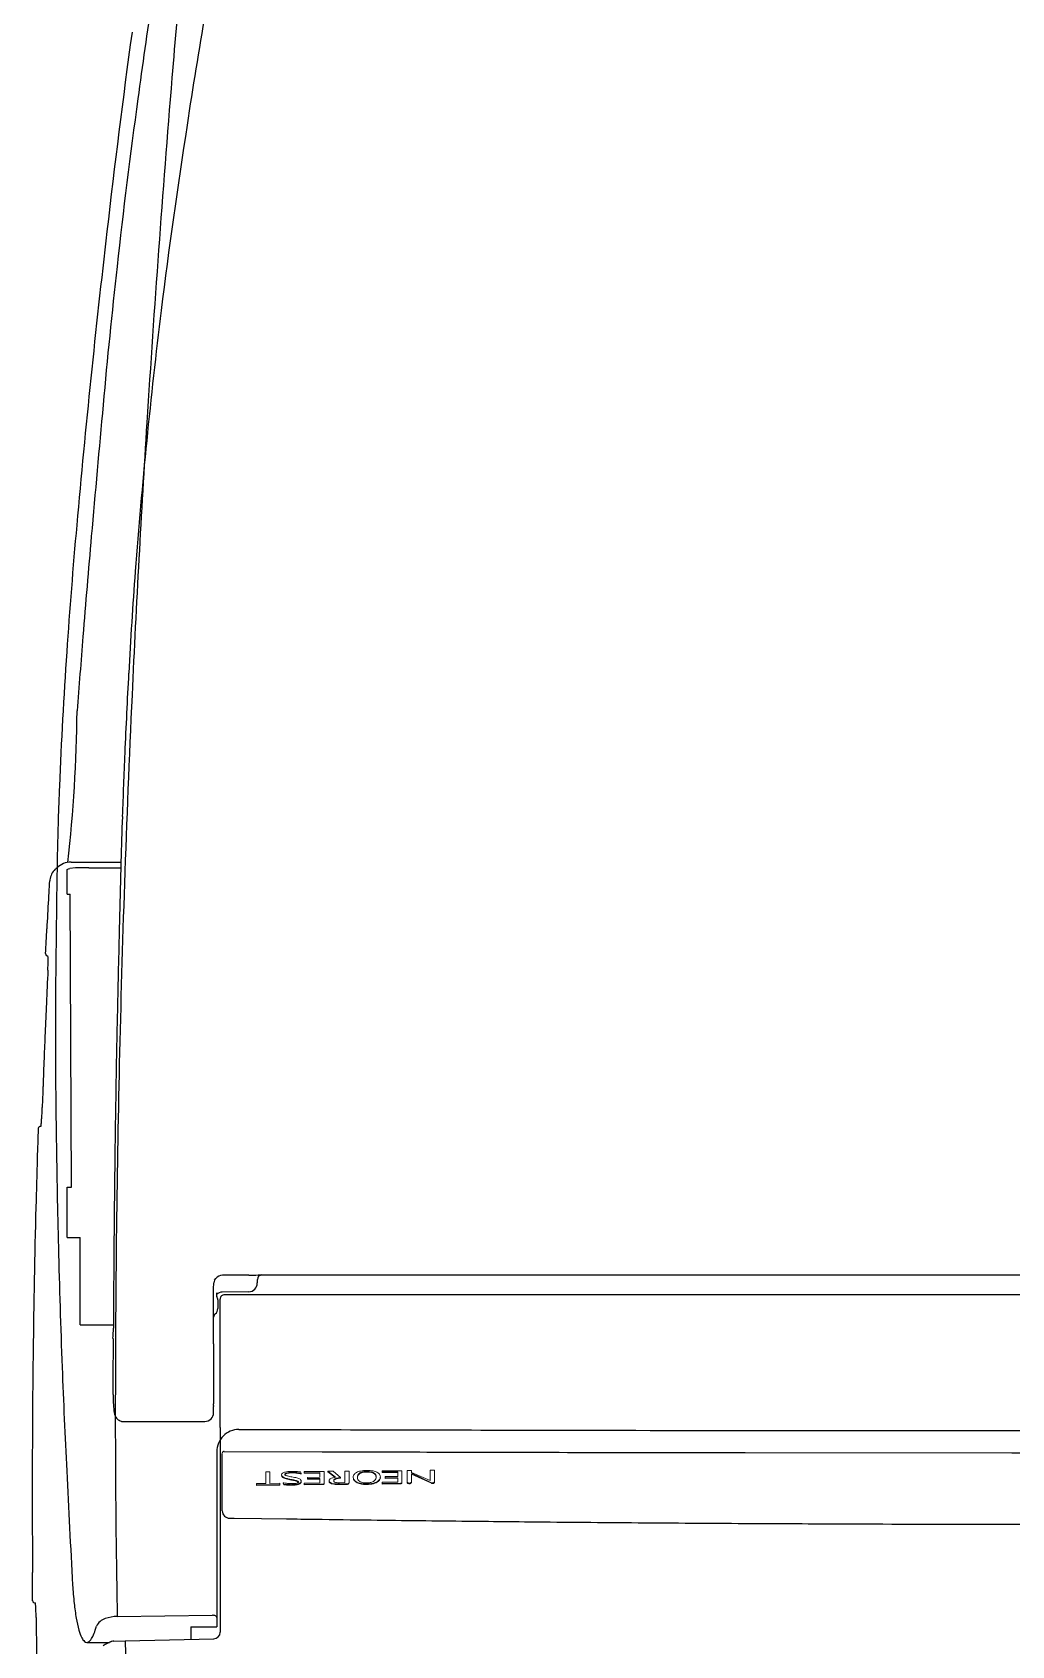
# Model space of a CAD drawing. Header units: centimetres. Extents: x -586 to 10005, y 2072 to 5664.
# Drawn here: x -534.38 to -511.98, y 3499.53 to 3536.43 of the extents above; entities that cross this region are included whole.
import ezdxf

# ---------------------------------------------------------------- set-up
doc = ezdxf.new("R2010")
doc.units = ezdxf.units.CM
doc.header["$MEASUREMENT"] = 0
doc.layers.add('Furnitures', color=7, linetype='Continuous')
doc.layers.add('Toilets_Details', color=8, linetype='Continuous')

msp = doc.modelspace()

# ---------------------------------------------------------------- linework, layer by layer
at = {"layer": 'Furnitures'}
for centre, radius, start, end in [((62.068, 3485.119), 595.379, 174.654417, 175.156266), ((-442.422, 3521.232), 89.376, 168.24084, 171.58523), ((-381.728, 3514.724), 151.584, 171.46944, 172.34713), ((-335.628, 3509.373), 198.323, 172.15737, 173.48451), ((-134.448, 3502.657), 398.084, 175.28317, 176.42071), ((-396.704, 3516.131), 136.555, 172.0952, 173.71629), ((-394.183, 3512.981), 138.307, 171.12807, 172.90171), ((-280.179, 3502.514), 254.193, 173.36671, 174.8885), ((-386.496, 3514.817), 146.846, 173.6428, 174.88432), ((-403.019, 3514.279), 129.378, 172.98897, 175.64493), ((1883.728, 3309.251), 2426.358, 174.829569, 174.9008), ((-149.652, 3503.6), 382.852, 176.41942, 177.35398), ((-401.415, 3513.294), 132.478, 174.86095, 176.11902), ((-276.232, 3502.23), 257.794, 174.95342, 175.46457), ((-401.752, 3514.561), 130.62, 175.81032, 176.8345), ((19.543, 3478.644), 554.508, 175.45181, 175.62843), ((-420.79, 3514.582), 113.061, 176.1057, 177.66465), ((-346.777, 3511.972), 185.656, 176.97343, 177.53905), ((-167.208, 3504.439), 365.276, 177.35844, 178.03483), ((-566.567, 3521.195), 33.216, 353.5187, 359.5097), ((-372.94, 3513.046), 159.471, 177.52124, 178.04096), ((-438.974, 3515.442), 94.857, 177.73572, 178.67217), ((-306.339, 3510.881), 226.106, 178.06962, 178.33098), ((-533.624, 3517.038), 0.341, 132.5361, 155.8617), ((-533.523, 3516.913), 0.501, 124.9266, 131.4371), ((-244.574, 3512.488), 289.277, 179.04204, 179.72665), ((-533.501, 3517.014), 0.438, 88.5255, 134.8836), ((1232.451, 3472.474), 1765.374, 178.539566, 178.591261), ((-254.862, 3501.308), 279.565, 176.7867, 176.8645), ((-531.525, 3516.58), 2.494, 169.1209, 170.8205), ((-533.356, 3516.928), 0.631, 156.7676, 168.7832), ((-173.169, 3504.665), 359.311, 178.03815, 178.69519), ((-328.102, 3505.359), 206.214, 176.8753, 177.0611), ((-849.629, 3531.826), 315.985, 357.01319, 357.11679), ((60.091, 3501.277), 592.66, 178.588655, 178.776672), ((-534.024, 3515.358), 0.0495, 176.5937, 276.1519), ((-275.69, 3502.681), 258.622, 177.27408, 177.44248), ((-538.112, 3515.183), 4.097, 357.1725, 0.3283), ((-534.337, 3515.275), 0.32, 0.8651, 5.9873), ((-535.789, 3515.194), 1.774, 0.3842, 2.7678), ((-282.384, 3502.967), 251.922, 177.43961, 177.59206), ((-359.844, 3513.667), 174.004, 179.93386, 180.84161), ((-154.551, 3505.951), 377.968, 178.79039, 179.01381), ((-315.213, 3504.362), 219.064, 177.59571, 177.74825), ((-304.56, 3503.956), 229.724, 177.75144, 177.91254), ((-175.612, 3504.699), 356.868, 178.69183, 179.33603), ((-137.543, 3505.671), 394.978, 179.01564, 179.26272), ((16.679, 3492.097), 551.182, 177.89694, 177.94734), ((-537.375, 3511.823), 3.222, 355.0593, 357.0272), ((-560.942, 3512.8), 26.81, 357.5538, 357.9453), ((-174.504, 3499.628), 359.93, 178.13213, 178.23952), ((-534.193, 3511.359), 0.0496, 75.6033, 178.5333), ((-534.649, 3511.5), 0.478, 348.78, 353.0196), ((-536.731, 3511.748), 2.575, 353.1797, 355.5013), ((-296.005, 3514.573), 237.849, 180.83398, 181.42699), ((-289.078, 3503.217), 245.299, 178.25522, 178.51739), ((-103.89, 3505.225), 428.634, 179.26089, 179.44049), ((-294.178, 3503.356), 240.197, 178.51911, 179.31002), ((-75.692, 3504.938), 456.834, 179.43912, 179.58272), ((-183.086, 3504.822), 349.392, 179.34193, 179.60153), ((-320.347, 3513.926), 213.498, 181.4161, 182.15375), ((-46.45, 3504.713), 486.076, 179.58129, 179.68328), ((-530.03, 3507.809), 0.197, 89.9694, 140.9122), ((-529.481, 3515.201), 7.195, 270.4544, 272.1722), ((-529.13, 3507.911), 0.1, 90, 180), ((-530.082, 3507.56), 0.0856, 149.7541, 210.4761), ((-530.03, 3507.421), 0.2, 90.5002, 133.1819), ((-529.433, 3507.828), 0.202, 271.1459, 359.9928), ((-17.652, 3504.554), 514.875, 179.68332, 179.75076), ((-183.065, 3504.814), 349.413, 179.60019, 180.05383), ((-530.285, 3507.241), 0.15, 308.3161, 0), ((-530.285, 3507.441), 0.15, 0, 30.2165), ((-529.98, 3507.461), 0.1, 90.152, 180.1938), ((-530.13, 3507.045), 0.1, 128.3161, 180), ((-535.794, 3506.805), 3.272, 355.7358, 359.8065), ((-280.681, 3503.167), 253.696, 179.30403, 179.79243), ((-301.984, 3514.92), 231.886, 182.22867, 182.81529), ((-521.99, 3505.525), 10.544, 179.706, 181.3499), ((-523.696, 3505.47), 8.837, 181.2493, 182.0736), ((-527.299, 3505.346), 5.231, 182.153, 183.5774), ((-530.36, 3505.159), 2.165, 183.6752, 186.9645), ((-531.223, 3505.074), 0.993, 357.2365, 359.641), ((-529.344, 3504.992), 0.888, 177.8046, 179.227), ((-531.89, 3504.979), 0.624, 187.66, 194.4268), ((-532.248, 3504.893), 0.256, 195.53, 211.352), ((-532.283, 3504.874), 0.217, 212.0007, 227.369), ((-532.286, 3504.878), 0.218, 228.553, 240.6644), ((-532.25, 3504.939), 0.289, 240.4983, 250.8862), ((-532.3, 3504.8), 0.141, 251.6981, 260.9415), ((-532.306, 3504.784), 0.124, 262.3408, 276.59), ((-530.432, 3504.86), 0.2, 270.4829, 0.4244), ((-306.137, 3504.707), 226.341, 180.05603, 180.636), ((-529.652, 3503.976), 0.503, 90.3872, 180.7768), ((-503.459, 12474.457), 8970.015, 269.8326715, 269.8761747), ((-511.967, 9220.062), 5715.61, 269.89096, 269.942975), ((-511.96, 9186.741), 5682.289, 269.942572, 269.999799), ((-268.957, 3503.112), 265.42, 179.78962, 180.14599), ((-529.987, 3503.931), 0.045, 90.2781, 178.0618), ((-509.343, 9778.535), 6274.593, 269.8319137, 269.8552393), ((-512.051, 8757.585), 5253.64, 269.856636, 269.890026), ((-511.982, 8790.815), 5286.87, 269.889978, 269.916702), ((-512.1, 8706.021), 5202.076, 269.916642, 269.934205), ((-59.055, 3526.808), 475.106, 182.80824, 183.12369), ((13.793, 3503.731), 548.171, 180.13539, 180.26377), ((-529.865, 3502.614), 0.166, 179.5125, 269.5702), ((-529.831, 3503.031), 0.584, 266.509, 277.2283), ((-502.882, 5322.675), 1820.422, 269.191767, 269.212232), ((-512.434, 4621.487), 1119.169, 269.207623, 269.273169), ((-281.218, 3505.3), 251.266, 180.70811, 181.16229), ((-512.149, 4646.215), 1143.899, 269.274604, 269.330653), ((-510.1, 4822.393), 1320.089, 269.331085, 269.378703), ((-510.93, 4744.114), 1241.805, 269.377808, 269.464528), ((-511.894, 4640.341), 1138.028, 269.464238, 269.589127), ((-510.857, 4792.486), 1290.176, 269.59153, 269.69924), ((-511.131, 4724.065), 1221.754, 269.695249, 269.802147), ((-511.407, 4755.685), 1253.374, 269.819735, 269.973773), ((-519.414, 3501.887), 14.074, 183.9449, 185.6537), ((-534.318, 3500.558), 0.0498, 180.1003, 283.7122), ((-535.149, 3500.364), 0.856, 359.9386, 9.8194), ((-538.242, 3500.161), 3.953, 0.2489, 2.9307), ((-528.174, 3501.068), 5.276, 186.1806, 189.9101), ((-530.255, 3500.069), 0.161, 65.1392, 90.9573), ((-530.214, 3500.156), 0.0642, 41.5325, 65.71), ((815.572, 3512.873), 1349.92, 180.538813, 180.622075), ((-530.431, 3500.68), 2.986, 190.0177, 195.4302), ((-532.211, 3500.207), 1.145, 196.3051, 205.5155), ((-534.21, 3500.309), 1.341, 335.1518, 341.7683), ((-532.625, 3499.856), 0.308, 105.9457, 156.5102), ((-532.412, 3499.316), 0.887, 91.2592, 109.586), ((-530.23, 3499.84), 0.15, 271.1493, 0.1117), ((-530.208, 3500.167), 0.0527, 7.9355, 37.2367), ((-533.024, 3499.811), 0.24, 203.9197, 228.7236), ((-533.121, 3499.703), 0.0951, 229.8742, 265.5251), ((-533.144, 3499.724), 0.116, 277.5403, 317.6967), ((-533.355, 3499.909), 0.397, 318.4925, 335.7801), ((-532.169, 3498.684), 1.03, 121.4654, 124.5828), ((-532.428, 3499.097), 0.543, 114.2085, 120.9323), ((-532.319, 3498.852), 0.811, 109.2598, 114.1215), ((-531.172, 3495.673), 4.19, 109.022, 109.7304), ((-532.51, 3499.54), 0.0984, 91.4392, 106.3512), ((-2.823, 3515.121), 529.655, 181.68442, 181.88771)]:
    msp.add_arc(centre, radius, start, end, dxfattribs=at)
at = {"layer": 'Furnitures', "lineweight": 0}
for centre, radius, start, end in [((-526.751, 3502.98), 0.559, 92.7569, 104.4828), ((-526.72, 3502.608), 0.932, 85.7327, 93.5844), ((-526.695, 3502.948), 0.591, 76.8121, 85.6895), ((-528.624, 3503.433), 0.0526, 124.348, 169.6081), ((-528.335, 3503.434), 0.34, 178.4931, 182.0659), ((-528.629, 3503.437), 0.0466, 185.7813, 220.0967), ((-528.634, 3503.421), 0.0409, 179.9725, 208.8241), ((-528.606, 3503.441), 0.0746, 211.5378, 232.9767), ((-528.586, 3503.477), 0.106, 221.9458, 242.8552), ((-528.548, 3503.313), 0.194, 102.8641, 122.6886), ((-528.55, 3503.524), 0.176, 234.65, 246.4985), ((-528.4, 3504.485), 1.249, 258.7703, 262.4626), ((-528.527, 3503.584), 0.227, 241.8241, 253.847), ((-528.25, 3507.014), 3.808, 264.2972, 265.2503), ((-528.102, 3508.437), 5.251, 264.2502, 264.7292), ((-528.467, 3503.741), 0.407, 248.0173, 255.2843), ((-528.584, 3503.45), 0.0181, 159.8655, 211.8471), ((-528.579, 3503.447), 0.024, 122.1455, 157.6138), ((-528.571, 3503.462), 0.0358, 216.8738, 238.2627), ((-528.557, 3503.412), 0.0549, 108.3028, 138.8399), ((-528.543, 3503.403), 0.0807, 105.6967, 126.7043), ((-528.459, 3502.939), 0.579, 91.0621, 103.2429), ((-528.529, 3503.536), 0.121, 239.697, 249.3278), ((-528.397, 3504.018), 0.681, 253.5086, 257.5711), ((-528.47, 3504.473), 1.27, 264.8251, 266.6261), ((-528.49, 3503.242), 0.237, 100.8455, 110.7177), ((-528.472, 3503.708), 0.302, 250.735, 256.9376), ((-528.261, 3504.566), 1.257, 255.7165, 258.708), ((-528.495, 3503.279), 0.213, 94.1497, 109.1063), ((-528.478, 3504.315), 1.099, 265.4469, 267.9787), ((-528.434, 3504.337), 1.098, 263.223, 268.0219), ((-528.478, 3504.373), 1.169, 266.7223, 269.5605), ((-528.141, 3505.165), 1.856, 257.4679, 259.9585), ((-528.056, 3505.506), 2.147, 256.981, 258.369), ((-528.429, 3502.853), 0.632, 93.4223, 99.6487), ((-528.471, 3504.6), 1.384, 268.0988, 270.0833), ((-528.404, 3502.584), 0.914, 92.3058, 96.7133), ((-527.481, 3508.636), 5.402, 259.0485, 259.8625), ((-527.674, 3507.385), 4.065, 258.4357, 259.152), ((-528.472, 3504.109), 0.905, 269.0804, 271.2885), ((-528.45, 3503.772), 0.533, 267.6686, 271.7035), ((-528.41, 3502.448), 1.071, 88.1174, 93.1882), ((-528.503, 3505.223), 2.008, 270.9744, 273.5609), ((-528.422, 3502.773), 0.712, 87.8462, 93.642), ((-529.54, 3497.401), 6.033, 79.0792, 79.7323), ((-528.497, 3505.201), 1.998, 271.2937, 272.9428), ((-528.478, 3501.285), 2.213, 87.2851, 89.0297), ((-529.198, 3499.27), 4.192, 78.7757, 79.5759), ((-528.45, 3504.07), 0.83, 271.0681, 275.0471), ((-528.682, 3501.925), 1.416, 77.2128, 79.8223), ((-528.555, 3502.537), 0.804, 75.0842, 78.6652), ((-528.415, 3502.878), 0.607, 79.3788, 88.0442), ((-528.438, 3503.945), 0.741, 273.3524, 277.6073), ((-528.538, 3502.543), 0.854, 75.5775, 79.4462), ((-528.427, 3503.824), 0.606, 274.6515, 279.3241), ((-528.389, 3503.463), 0.221, 273.3308, 286.1879), ((-528.421, 3502.314), 1.206, 84.8485, 87.781), ((-528.41, 3502.875), 0.622, 78.242, 86.6413), ((-528.472, 3502.861), 0.457, 71.9076, 76.8435), ((-528.427, 3503.028), 0.296, 68.0474, 74.4138), ((-528.395, 3503.589), 0.382, 278.2618, 284.028), ((-528.391, 3503.116), 0.189, 63.9783, 71.1635), ((-528.393, 3503.603), 0.383, 279.634, 284.8333), ((-528.358, 3503.357), 0.11, 286.0417, 300.0923), ((-528.388, 3503.102), 0.275, 66.9688, 76.8389), ((-528.35, 3503.222), 0.087, 52.9169, 67.3422), ((-528.542, 3500.932), 2.593, 83.3579, 84.9376), ((-528.337, 3503.23), 0.063, 51.3083, 62.8142), ((-528.765, 3501.03), 2.488, 77.6096, 79.3132), ((-528.315, 3503.283), 0.025, 299.2355, 340.3978), ((-528.365, 3503.465), 0.254, 284.4241, 290.9402), ((-528.313, 3503.274), 0.023, 21.0095, 49.5146), ((-528.311, 3503.262), 0.0221, 30.3633, 51.95), ((-528.348, 3503.425), 0.2, 285.5282, 293.1381), ((-528.305, 3503.28), 0.0141, 339.8604, 11.4026), ((-528.805, 3500.942), 2.595, 77.2192, 78.3941), ((-528.327, 3503.236), 0.128, 53.4007, 68.7761), ((-528.322, 3503.346), 0.128, 291.7288, 304.7205), ((-528.319, 3503.353), 0.122, 293.748, 305.8921), ((-528.285, 3503.288), 0.0606, 29.9584, 55.4621), ((-528.29, 3503.297), 0.0692, 306.3251, 322.3462), ((-528.286, 3503.305), 0.0633, 307.3371, 327.5464), ((-528.272, 3503.281), 0.0452, 323.6982, 352.0514), ((-528.277, 3503.296), 0.0507, 330.6291, 350.7437), ((-528.271, 3503.296), 0.0453, 359.7872, 30.2749), ((-528.448, 3503.291), 0.222, 355.7489, 1.1506), ((-528.303, 3503.297), 0.0768, 352.9845, 359.1581), ((-527.735, 3503.268), 0.0392, 271.9108, 303.3685), ((-527.735, 3503.256), 0.0396, 271.9299, 301.8912), ((-527.728, 3503.257), 0.0265, 303.2869, 359.1135), ((-527.728, 3503.244), 0.0264, 301.5371, 359.2569), ((-527.505, 3503.297), 0.0842, 170.4777, 183.9946), ((-527.55, 3503.304), 0.0391, 179.7303, 222.0001), ((-527.482, 3503.303), 0.108, 186.3513, 192.3628), ((-527.549, 3503.306), 0.0401, 145.7517, 171.6852), ((-527.553, 3503.289), 0.0353, 194.4633, 216.9987), ((-527.527, 3503.29), 0.0667, 121.2925, 145.2455), ((-527.528, 3503.307), 0.0664, 216.128, 244.2299), ((-527.527, 3503.321), 0.0674, 219.5583, 241.3648), ((-527.482, 3503.225), 0.146, 109.9387, 123.2975), ((-527.475, 3503.415), 0.175, 241.032, 256.4816), ((-527.483, 3503.38), 0.151, 240.9194, 259.14), ((-527.295, 3502.728), 0.677, 107.3882, 110.3912), ((-527.43, 3503.591), 0.357, 256.1202, 267.5335), ((-527.431, 3503.576), 0.354, 256.7581, 267.1506), ((-527.362, 3502.944), 0.451, 100.1146, 107.5037), ((-527.438, 3503.305), 0.0457, 155.1911, 204.9317), ((-527.434, 3503.292), 0.0487, 151.7932, 173.9229), ((-527.429, 3503.299), 0.0562, 114.07, 154.2039), ((-527.446, 3503.308), 0.04, 214.6962, 251.9943), ((-527.429, 3503.285), 0.0569, 125.4112, 148.3632), ((-527.396, 3503.237), 0.115, 111.0908, 125.0585), ((-527.41, 3503.413), 0.151, 251.2604, 266.0349), ((-527.354, 3503.145), 0.228, 102.1009, 115.3178), ((-527.364, 3504.832), 1.612, 267.0131, 269.3284), ((-527.384, 3504.197), 0.964, 266.3745, 270.0828), ((-527.364, 3503.159), 0.199, 100.8326, 111.3665), ((-527.371, 3503.853), 0.592, 265.1352, 271.5858), ((-527.235, 3502.585), 0.8, 96.5725, 102.0271), ((-527.234, 3502.564), 0.808, 96.5975, 101.996), ((-527.17, 3503.284), 0.049, 271.8664, 289.6079), ((-527.169, 3503.266), 0.0436, 271.2117, 302.2051), ((-527.167, 3503.273), 0.0379, 291.1343, 316.5319), ((-527.161, 3503.255), 0.0303, 301.0294, 359.341), ((-527.161, 3503.268), 0.0303, 316.565, 358.8431), ((-526.88, 3503.376), 0.158, 160.3242, 181.3546), ((-526.93, 3503.387), 0.108, 181.9202, 234.6808), ((-526.808, 3503.4), 0.231, 186.9574, 194.2748), ((-526.949, 3503.365), 0.0864, 194.9289, 208.8292), ((-526.924, 3503.383), 0.114, 123.7295, 156.4589), ((-526.919, 3503.383), 0.121, 209.2242, 234.294), ((-526.841, 3503.487), 0.241, 231.2761, 251.1423), ((-526.84, 3503.474), 0.241, 231.7546, 255.696), ((-526.845, 3503.289), 0.237, 101.1806, 126.9654), ((-526.838, 3503.378), 0.103, 140.3477, 178.5391), ((-526.682, 3503.368), 0.26, 169.0039, 175.8941), ((-526.826, 3503.386), 0.115, 180.0059, 233.1219), ((-526.849, 3503.396), 0.0911, 140.8214, 166.8542), ((-526.821, 3503.376), 0.125, 113.265, 141.5323), ((-526.776, 3503.681), 0.446, 251.2802, 263.8723), ((-526.816, 3503.357), 0.133, 110.2429, 139.6711), ((-526.767, 3503.707), 0.485, 254.155, 266.046), ((-526.799, 3503.423), 0.161, 233.3944, 258.4768), ((-526.77, 3503.278), 0.236, 95.2128, 115.184), ((-526.758, 3503.214), 0.288, 95.7643, 111.1285), ((-526.749, 3503.594), 0.339, 255.8606, 269.8335), ((-526.733, 3504.016), 0.783, 263.3437, 278.1372), ((-526.737, 3503.956), 0.736, 265.0667, 276.6747), ((-526.722, 3502.925), 0.592, 85.2476, 96.752), ((-526.721, 3502.911), 0.593, 84.9107, 96.3825), ((-526.733, 3503.738), 0.483, 268.0188, 277.8439), ((-526.691, 3503.229), 0.286, 74.9182, 86.4869), ((-526.69, 3503.217), 0.285, 75.477, 85.5918), ((-526.713, 3503.567), 0.311, 278.6024, 291.4393), ((-526.717, 3503.846), 0.625, 275.9559, 283.2276), ((-526.684, 3503.666), 0.429, 278.199, 290.4849), ((-526.659, 3503.322), 0.176, 57.9436, 76.9051), ((-526.653, 3503.348), 0.161, 53.4746, 76.9889), ((-526.668, 3503.44), 0.176, 292.7709, 312.1616), ((-526.661, 3503.583), 0.356, 284.276, 294.4928), ((-526.623, 3503.374), 0.113, 34.7796, 59.1928), ((-526.635, 3503.223), 0.31, 58.8091, 76.0858), ((-526.615, 3503.394), 0.102, 26.0587, 55.2683), ((-526.635, 3503.399), 0.124, 313.4003, 335.7656), ((-526.636, 3503.527), 0.283, 291.1991, 307.0174), ((-526.6, 3503.389), 0.0852, 16.8613, 35.2802), ((-526.601, 3503.401), 0.0862, 9.4013, 26.0337), ((-526.639, 3503.396), 0.127, 337.6845, 357.322), ((-526.685, 3503.37), 0.172, 5.0388, 14.6823), ((-526.836, 3503.366), 0.324, 4.4092, 8.7978), ((-526.622, 3503.491), 0.256, 294.9734, 307.4093), ((-526.536, 3503.384), 0.12, 26.5062, 59.2649), ((-526.571, 3503.42), 0.169, 308.2998, 322.3565), ((-526.57, 3503.433), 0.168, 308.5906, 322.6483), ((-526.521, 3503.38), 0.105, 323.2636, 341.5404), ((-526.51, 3503.385), 0.0917, 323.5434, 349.0154), ((-526.533, 3503.388), 0.116, 1.1886, 25.5892), ((-526.534, 3503.38), 0.117, 343.3193, 357.5773), ((-526.628, 3503.411), 0.212, 348.2545, 354.4017), ((-526.633, 3503.386), 0.217, 357.3033, 0.9286), ((-525.959, 3503.288), 0.0406, 269.5429, 302.244), ((-525.966, 3503.314), 0.0799, 274.6629, 284.5942), ((-525.957, 3503.271), 0.0361, 287.8023, 311.853), ((-525.95, 3503.276), 0.0261, 298.886, 357.5387), ((-525.948, 3503.263), 0.0239, 309.3458, 359.2166), ((-525.786, 3503.278), 0.0167, 183.8609, 229.1415), ((-525.786, 3503.265), 0.0167, 176.3089, 231.4409), ((-525.762, 3503.304), 0.0525, 228.4633, 248.6079), ((-525.758, 3503.299), 0.0606, 230.7609, 253.7381), ((-525.75, 3503.344), 0.0936, 250.8969, 263.1558), ((-525.754, 3503.313), 0.0755, 254.2687, 264.6364), ((-525.753, 3503.303), 0.0528, 261.1362, 280.6216), ((-525.755, 3503.293), 0.0555, 263.1747, 278.479), ((-525.753, 3503.303), 0.0655, 275.4825, 291.8783), ((-525.753, 3503.313), 0.0627, 278.2074, 293.4155), ((-525.745, 3503.299), 0.0469, 291.47, 311.4447), ((-525.748, 3503.292), 0.0527, 291.6976, 309.5041), ((-525.726, 3503.28), 0.02, 308.2664, 332.1916), ((-525.729, 3503.269), 0.0231, 308.184, 329.7168), ((-525.728, 3503.279), 0.0218, 335.8191, 354.4023), ((-525.723, 3503.265), 0.0166, 331.3879, 357.2638), ((-525.211, 3503.356), 0.102, 248.4928, 257.7743), ((-525.2, 3503.379), 0.14, 249.923, 257.4302), ((-525.213, 3503.359), 0.105, 259.4289, 267.5891), ((-525.216, 3503.323), 0.0813, 259.5137, 268.781), ((-525.217, 3503.297), 0.0426, 269.645, 291.9072), ((-525.223, 3503.317), 0.0759, 274.1394, 285.5095), ((-525.214, 3503.278), 0.0355, 289.1818, 322.8004), ((-525.215, 3503.292), 0.0372, 291.8618, 316.9481), ((-525.205, 3503.283), 0.0234, 316.8925, 359.2756), ((-525.204, 3503.27), 0.0222, 323.3236, 0.0222)]:
    msp.add_arc(centre, radius, start, end, dxfattribs=at)
at = {"layer": 'Toilets_Details'}
for p, q in [((-533.805, 3517.64), (-533.81, 3517.324)), ((-533.58, 3517.286), (-533.546, 3517.299)), ((-533.58, 3516.724), (-533.58, 3517.286)), ((-533.546, 3517.299), (-533.517, 3517.308)), ((-533.389, 3517.325), (-533.517, 3517.308)), ((-533.49, 3517.452), (-532.35, 3517.452)), ((-533.49, 3517.452), (-533.49, 3517.452)), ((-533.08, 3517.324), (-533.389, 3517.325)), ((-533.08, 3517.324), (-532.354, 3517.324)), ((-533.58, 3516.724), (-533.512, 3516.724)), ((-533.477, 3510.02), (-533.512, 3516.724)), ((-534.073, 3515.361), (-534.073, 3515.361)), ((-534.242, 3511.36), (-534.242, 3511.36)), ((-533.58, 3508.869), (-533.58, 3510.02)), ((-533.58, 3510.02), (-533.477, 3510.02)), ((-533.58, 3508.869), (-533.281, 3508.869)), ((-533.281, 3506.87), (-533.281, 3508.869)), ((-529.424, 3508.006), (-530.03, 3508.006)), ((-529.208, 3508.011), (-511.98, 3508.011)), ((-511.98, 3508.011), (-494.752, 3508.011)), ((-530.23, 3507.695), (-530.226, 3507.835)), ((-530.23, 3506.437), (-530.23, 3507.695)), ((-530.209, 3507.892), (-530.226, 3507.835)), ((-530.209, 3507.892), (-530.183, 3507.933)), ((-529.429, 3507.626), (-530.032, 3507.621)), ((-529.23, 3507.828), (-529.23, 3507.911)), ((-530.135, 3507.441), (-530.135, 3507.241)), ((-530.08, 3505.836), (-530.08, 3507.46)), ((-493.98, 3507.561), (-529.981, 3507.561)), ((-533.281, 3506.87), (-532.521, 3506.87)), ((-532.531, 3506.562), (-532.533, 3505.579)), ((-530.23, 3506.437), (-530.23, 3505.955)), ((-530.23, 3505.955), (-530.23, 3505.068)), ((-530.08, 3505.196), (-530.08, 3505.836)), ((-530.08, 3504.525), (-530.08, 3505.196)), ((-532.292, 3504.661), (-530.43, 3504.661)), ((-530.232, 3504.862), (-530.232, 3505.004)), ((-530.08, 3504.525), (-530.08, 3504.24)), ((-530.155, 3503.969), (-530.155, 3499.966)), ((-530.08, 3504.241), (-530.08, 3499.84)), ((-530.032, 3502.632), (-530.032, 3503.932)), ((-529.987, 3503.976), (-527.75, 3503.969)), ((-518.074, 3503.949), (-511.98, 3503.945)), ((-511.98, 3503.945), (-505.887, 3503.949)), ((-530.032, 3502.615), (-530.032, 3502.632)), ((-529.758, 3502.451), (-529.137, 3502.442)), ((-529.137, 3502.442), (-528.561, 3502.434)), ((-534.368, 3500.558), (-534.372, 3501.207)), ((-532.432, 3500.203), (-530.257, 3500.229)), ((-532.936, 3499.89), (-532.907, 3499.978)), ((-530.755, 3499.966), (-530.755, 3499.678)), ((-530.755, 3499.966), (-530.155, 3499.966)), ((-533.129, 3499.608), (-532.611, 3499.608)), ((-532.513, 3499.638), (-532.249, 3499.644)), ((-532.249, 3499.644), (-530.227, 3499.691)), ((-532.249, 3499.644), (-532.249, 3499.552))]:
    msp.add_line(p, q, dxfattribs=at)
at = {"layer": 'Toilets_Details', "lineweight": 0}
for p, q in [((-526.378, 3503.534), (-525.924, 3503.535)), ((-526.378, 3503.494), (-526.378, 3503.534)), ((-525.924, 3503.263), (-525.924, 3503.535)), ((-525.707, 3503.54), (-525.802, 3503.539)), ((-525.802, 3503.266), (-525.802, 3503.539)), ((-525.707, 3503.479), (-525.707, 3503.54)), ((-525.277, 3503.307), (-525.277, 3503.544)), ((-525.182, 3503.544), (-525.277, 3503.544)), ((-525.182, 3503.27), (-525.182, 3503.544)), ((-529.037, 3503.242), (-529.251, 3503.239)), ((-529.251, 3503.199), (-529.251, 3503.239)), ((-528.714, 3503.218), (-529.251, 3503.212)), ((-528.714, 3503.205), (-529.251, 3503.199)), ((-528.941, 3503.507), (-529.037, 3503.506)), ((-529.037, 3503.506), (-529.037, 3503.242)), ((-528.941, 3503.243), (-528.941, 3503.507)), ((-528.941, 3503.243), (-528.714, 3503.246)), ((-528.714, 3503.205), (-528.714, 3503.246)), ((-528.643, 3503.247), (-528.643, 3503.26)), ((-528.628, 3503.225), (-528.643, 3503.26)), ((-528.628, 3503.212), (-528.643, 3503.247)), ((-528.628, 3503.212), (-528.628, 3503.225)), ((-528.231, 3503.472), (-528.242, 3503.508)), ((-528.231, 3503.459), (-528.231, 3503.472)), ((-527.701, 3503.52), (-528.156, 3503.516)), ((-528.156, 3503.516), (-528.156, 3503.476)), ((-528.156, 3503.489), (-527.798, 3503.492)), ((-527.798, 3503.48), (-528.156, 3503.476)), ((-527.798, 3503.256), (-528.156, 3503.252)), ((-528.156, 3503.211), (-528.156, 3503.252)), ((-528.156, 3503.224), (-527.734, 3503.229)), ((-527.734, 3503.216), (-528.156, 3503.211)), ((-528.083, 3503.381), (-527.798, 3503.384)), ((-528.083, 3503.341), (-528.083, 3503.381)), ((-527.798, 3503.356), (-528.083, 3503.353)), ((-528.083, 3503.341), (-527.798, 3503.344)), ((-527.798, 3503.492), (-527.798, 3503.384)), ((-527.798, 3503.256), (-527.798, 3503.356)), ((-527.702, 3503.244), (-527.701, 3503.52)), ((-527.496, 3503.522), (-527.616, 3503.521)), ((-527.441, 3503.388), (-527.616, 3503.521)), ((-527.616, 3503.508), (-527.616, 3503.521)), ((-527.616, 3503.508), (-527.455, 3503.385)), ((-527.327, 3503.38), (-527.496, 3503.522)), ((-527.168, 3503.235), (-527.383, 3503.233)), ((-527.383, 3503.22), (-527.168, 3503.222)), ((-527.228, 3503.262), (-527.354, 3503.261)), ((-527.327, 3503.367), (-527.327, 3503.38)), ((-527.131, 3503.526), (-527.228, 3503.525)), ((-527.228, 3503.262), (-527.228, 3503.525)), ((-527.131, 3503.526), (-527.131, 3503.255)), ((-526.378, 3503.507), (-526.02, 3503.51)), ((-526.02, 3503.497), (-526.378, 3503.494)), ((-526.02, 3503.274), (-526.378, 3503.271)), ((-526.378, 3503.271), (-526.378, 3503.23)), ((-525.959, 3503.247), (-526.378, 3503.243)), ((-526.378, 3503.23), (-525.959, 3503.235)), ((-526.02, 3503.402), (-526.305, 3503.399)), ((-526.305, 3503.359), (-526.305, 3503.399)), ((-526.305, 3503.372), (-526.02, 3503.375)), ((-526.305, 3503.359), (-526.02, 3503.362)), ((-526.02, 3503.51), (-526.02, 3503.402)), ((-526.02, 3503.274), (-526.02, 3503.375)), ((-525.707, 3503.492), (-525.277, 3503.307)), ((-525.248, 3503.261), (-525.707, 3503.479)), ((-525.707, 3503.459), (-525.707, 3503.265)), ((-525.707, 3503.459), (-525.248, 3503.248))]:
    msp.add_line(p, q, dxfattribs=at)
at = {"layer": 'Toilets_Details'}
for centre, radius, start, end in [((62.068, 3485.119), 595.379, 174.654417, 175.156266), ((-442.422, 3521.232), 89.376, 168.24084, 171.58523), ((-381.728, 3514.724), 151.584, 171.46944, 172.34713), ((-335.628, 3509.373), 198.323, 172.15737, 173.48451), ((-134.448, 3502.657), 398.084, 175.28317, 176.42071), ((-396.704, 3516.131), 136.555, 172.0952, 173.71629), ((-394.183, 3512.981), 138.307, 171.12807, 172.90171), ((-280.179, 3502.514), 254.193, 173.36671, 174.8885), ((-386.496, 3514.817), 146.846, 173.6428, 174.88432), ((-403.019, 3514.279), 129.378, 172.98897, 175.64493), ((1883.728, 3309.251), 2426.358, 174.829569, 174.9008), ((-149.652, 3503.6), 382.852, 176.41942, 177.35398), ((-401.415, 3513.294), 132.478, 174.86095, 176.11902), ((-276.232, 3502.23), 257.794, 174.95342, 175.46457), ((-401.752, 3514.561), 130.62, 175.81032, 176.8345), ((19.543, 3478.644), 554.508, 175.45181, 175.62843), ((-420.79, 3514.582), 113.061, 176.1057, 177.66465), ((-346.777, 3511.972), 185.656, 176.97343, 177.53905), ((-167.208, 3504.439), 365.276, 177.35844, 178.03483), ((-566.567, 3521.195), 33.216, 353.5187, 359.5097), ((-372.94, 3513.046), 159.471, 177.52124, 178.04096), ((-438.974, 3515.442), 94.857, 177.73572, 178.67217), ((-306.339, 3510.881), 226.106, 178.06962, 178.33098), ((-533.624, 3517.038), 0.341, 132.5361, 155.8617), ((-533.523, 3516.913), 0.501, 124.9266, 131.4371), ((-244.574, 3512.488), 289.277, 179.04204, 179.72665), ((-533.501, 3517.014), 0.438, 88.5255, 134.8836), ((1232.451, 3472.474), 1765.374, 178.539566, 178.591261), ((-254.862, 3501.308), 279.565, 176.7867, 176.8645), ((-531.525, 3516.58), 2.494, 169.1209, 170.8205), ((-533.356, 3516.928), 0.631, 156.7676, 168.7832), ((-173.169, 3504.665), 359.311, 178.03815, 178.69519), ((-328.102, 3505.359), 206.214, 176.8753, 177.0611), ((-849.629, 3531.826), 315.985, 357.01319, 357.11679), ((60.091, 3501.277), 592.66, 178.588655, 178.776672), ((-534.024, 3515.358), 0.0495, 176.5937, 276.1519), ((-275.69, 3502.681), 258.622, 177.27408, 177.44248), ((-538.112, 3515.183), 4.097, 357.1725, 0.3283), ((-534.337, 3515.275), 0.32, 0.8651, 5.9873), ((-535.789, 3515.194), 1.774, 0.3842, 2.7678), ((-282.384, 3502.967), 251.922, 177.43961, 177.59206), ((-359.844, 3513.667), 174.004, 179.93386, 180.84161), ((-154.551, 3505.951), 377.968, 178.79039, 179.01381), ((-315.213, 3504.362), 219.064, 177.59571, 177.74825), ((-304.56, 3503.956), 229.724, 177.75144, 177.91254), ((-175.612, 3504.699), 356.868, 178.69183, 179.33603), ((-137.543, 3505.671), 394.978, 179.01564, 179.26272), ((16.679, 3492.097), 551.182, 177.89694, 177.94734), ((-537.375, 3511.823), 3.222, 355.0593, 357.0272), ((-560.942, 3512.8), 26.81, 357.5538, 357.9453), ((-174.504, 3499.628), 359.93, 178.13213, 178.23952), ((-534.193, 3511.359), 0.0496, 75.6033, 178.5333), ((-534.649, 3511.5), 0.478, 348.78, 353.0196), ((-536.731, 3511.748), 2.575, 353.1797, 355.5013), ((-296.005, 3514.573), 237.849, 180.83398, 181.42699), ((-289.078, 3503.217), 245.299, 178.25522, 178.51739), ((-103.89, 3505.225), 428.634, 179.26089, 179.44049), ((-294.178, 3503.356), 240.197, 178.51911, 179.31002), ((-75.692, 3504.938), 456.834, 179.43912, 179.58272), ((-183.086, 3504.822), 349.392, 179.34193, 179.60153), ((-320.347, 3513.926), 213.498, 181.4161, 182.15375), ((-46.45, 3504.713), 486.076, 179.58129, 179.68328), ((-530.03, 3507.809), 0.197, 89.9694, 140.9122), ((-529.481, 3515.201), 7.195, 270.4544, 272.1722), ((-529.13, 3507.911), 0.1, 90, 180), ((-530.082, 3507.56), 0.0856, 149.7541, 210.4761), ((-530.03, 3507.421), 0.2, 90.5002, 133.1819), ((-529.433, 3507.828), 0.202, 271.1459, 359.9928), ((-17.652, 3504.554), 514.875, 179.68332, 179.75076), ((-183.065, 3504.814), 349.413, 179.60019, 180.05383), ((-530.285, 3507.241), 0.15, 308.3161, 0), ((-530.285, 3507.441), 0.15, 0, 30.2165), ((-529.98, 3507.461), 0.1, 90.152, 180.1938), ((-530.13, 3507.045), 0.1, 128.3161, 180), ((-535.794, 3506.805), 3.272, 355.7358, 359.8065), ((-280.681, 3503.167), 253.696, 179.30403, 179.79243), ((-301.984, 3514.92), 231.886, 182.22867, 182.81529), ((-521.99, 3505.525), 10.544, 179.706, 181.3499), ((-523.696, 3505.47), 8.837, 181.2493, 182.0736), ((-527.299, 3505.346), 5.231, 182.153, 183.5774), ((-530.36, 3505.159), 2.165, 183.6752, 186.9645), ((-531.223, 3505.074), 0.993, 357.2365, 359.641), ((-529.344, 3504.992), 0.888, 177.8046, 179.227), ((-531.89, 3504.979), 0.624, 187.66, 194.4268), ((-532.248, 3504.893), 0.256, 195.53, 211.352), ((-532.283, 3504.874), 0.217, 212.0007, 227.369), ((-532.286, 3504.878), 0.218, 228.553, 240.6644), ((-532.25, 3504.939), 0.289, 240.4983, 250.8862), ((-532.3, 3504.8), 0.141, 251.6981, 260.9415), ((-532.306, 3504.784), 0.124, 262.3408, 276.59), ((-530.432, 3504.86), 0.2, 270.4829, 0.4244), ((-306.137, 3504.707), 226.341, 180.05603, 180.636), ((-529.652, 3503.976), 0.503, 90.3872, 180.7768), ((-503.459, 12474.457), 8970.015, 269.8326715, 269.8761747), ((-511.967, 9220.062), 5715.61, 269.89096, 269.942975), ((-511.96, 9186.741), 5682.289, 269.942572, 269.999799), ((-512, 9186.741), 5682.289, 270.000201, 270.057428), ((-268.957, 3503.112), 265.42, 179.78962, 180.14599), ((-529.987, 3503.931), 0.045, 90.2781, 178.0618), ((-509.343, 9778.535), 6274.593, 269.8319137, 269.8552393), ((-512.051, 8757.585), 5253.64, 269.856636, 269.890026), ((-511.982, 8790.815), 5286.87, 269.889978, 269.916702), ((-512.1, 8706.021), 5202.076, 269.916642, 269.934205), ((-59.055, 3526.808), 475.106, 182.80824, 183.12369), ((13.793, 3503.731), 548.171, 180.13539, 180.26377), ((-529.865, 3502.614), 0.166, 179.5125, 269.5702), ((-529.831, 3503.031), 0.584, 266.509, 277.2283), ((-502.882, 5322.675), 1820.422, 269.191767, 269.212232), ((-512.434, 4621.487), 1119.169, 269.207623, 269.273169), ((-281.218, 3505.3), 251.266, 180.70811, 181.16229), ((-512.149, 4646.215), 1143.899, 269.274604, 269.330653), ((-510.1, 4822.393), 1320.089, 269.331085, 269.378703), ((-510.93, 4744.114), 1241.805, 269.377808, 269.464528), ((-511.894, 4640.341), 1138.028, 269.464238, 269.589127), ((-510.857, 4792.486), 1290.176, 269.59153, 269.69924), ((-511.131, 4724.065), 1221.754, 269.695249, 269.802147), ((-511.407, 4755.685), 1253.374, 269.819735, 269.973773), ((-512.554, 4755.685), 1253.374, 270.026227, 270.180265), ((-519.414, 3501.887), 14.074, 183.9449, 185.6537), ((-534.318, 3500.558), 0.0498, 180.1003, 283.7122), ((-535.149, 3500.364), 0.856, 359.9386, 9.8194), ((-538.242, 3500.161), 3.953, 0.2489, 2.9307), ((-528.174, 3501.068), 5.276, 186.1806, 189.9101), ((-530.255, 3500.069), 0.161, 65.1392, 90.9573), ((-530.214, 3500.156), 0.0642, 41.5325, 65.71), ((815.572, 3512.873), 1349.92, 180.538813, 180.622075), ((-530.431, 3500.68), 2.986, 190.0177, 195.4302), ((-532.211, 3500.207), 1.145, 196.3051, 205.5155), ((-534.21, 3500.309), 1.341, 335.1518, 341.7683), ((-532.625, 3499.856), 0.308, 105.9457, 156.5102), ((-532.412, 3499.316), 0.887, 91.2592, 109.586), ((-530.23, 3499.84), 0.15, 271.1493, 0.1117), ((-530.208, 3500.167), 0.0527, 7.9355, 37.2367), ((-533.024, 3499.811), 0.24, 203.9197, 228.7236), ((-533.121, 3499.703), 0.0951, 229.8742, 265.5251), ((-533.144, 3499.724), 0.116, 277.5403, 317.6967), ((-533.355, 3499.909), 0.397, 318.4925, 335.7801), ((-532.169, 3498.684), 1.03, 121.4654, 124.5828), ((-532.428, 3499.097), 0.543, 114.2085, 120.9323), ((-532.319, 3498.852), 0.811, 109.2598, 114.1215), ((-531.172, 3495.673), 4.19, 109.022, 109.7304), ((-532.51, 3499.54), 0.0984, 91.4392, 106.3512), ((-2.823, 3515.121), 529.655, 181.68442, 181.88771)]:
    msp.add_arc(centre, radius, start, end, dxfattribs=at)
at = {"layer": 'Toilets_Details', "lineweight": 0}
for centre, radius, start, end in [((-526.751, 3502.98), 0.559, 92.7569, 104.4828), ((-526.72, 3502.608), 0.932, 85.7327, 93.5844), ((-526.695, 3502.948), 0.591, 76.8121, 85.6895), ((-528.624, 3503.433), 0.0526, 124.348, 169.6081), ((-528.335, 3503.434), 0.34, 178.4931, 182.0659), ((-528.629, 3503.437), 0.0466, 185.7813, 220.0967), ((-528.634, 3503.421), 0.0409, 179.9725, 208.8241), ((-528.606, 3503.441), 0.0746, 211.5378, 232.9767), ((-528.586, 3503.477), 0.106, 221.9458, 242.8552), ((-528.548, 3503.313), 0.194, 102.8641, 122.6886), ((-528.55, 3503.524), 0.176, 234.65, 246.4985), ((-528.4, 3504.485), 1.249, 258.7703, 262.4626), ((-528.527, 3503.584), 0.227, 241.8241, 253.847), ((-528.25, 3507.014), 3.808, 264.2972, 265.2503), ((-528.102, 3508.437), 5.251, 264.2502, 264.7292), ((-528.467, 3503.741), 0.407, 248.0173, 255.2843), ((-528.584, 3503.45), 0.0181, 159.8655, 211.8471), ((-528.579, 3503.447), 0.024, 122.1455, 157.6138), ((-528.571, 3503.462), 0.0358, 216.8738, 238.2627), ((-528.557, 3503.412), 0.0549, 108.3028, 138.8399), ((-528.543, 3503.403), 0.0807, 105.6967, 126.7043), ((-528.459, 3502.939), 0.579, 91.0621, 103.2429), ((-528.529, 3503.536), 0.121, 239.697, 249.3278), ((-528.397, 3504.018), 0.681, 253.5086, 257.5711), ((-528.47, 3504.473), 1.27, 264.8251, 266.6261), ((-528.49, 3503.242), 0.237, 100.8455, 110.7177), ((-528.472, 3503.708), 0.302, 250.735, 256.9376), ((-528.261, 3504.566), 1.257, 255.7165, 258.708), ((-528.495, 3503.279), 0.213, 94.1497, 109.1063), ((-528.478, 3504.315), 1.099, 265.4469, 267.9787), ((-528.434, 3504.337), 1.098, 263.223, 268.0219), ((-528.478, 3504.373), 1.169, 266.7223, 269.5605), ((-528.141, 3505.165), 1.856, 257.4679, 259.9585), ((-528.056, 3505.506), 2.147, 256.981, 258.369), ((-528.429, 3502.853), 0.632, 93.4223, 99.6487), ((-528.471, 3504.6), 1.384, 268.0988, 270.0833), ((-528.404, 3502.584), 0.914, 92.3058, 96.7133), ((-527.481, 3508.636), 5.402, 259.0485, 259.8625), ((-527.674, 3507.385), 4.065, 258.4357, 259.152), ((-528.472, 3504.109), 0.905, 269.0804, 271.2885), ((-528.45, 3503.772), 0.533, 267.6686, 271.7035), ((-528.41, 3502.448), 1.071, 88.1174, 93.1882), ((-528.503, 3505.223), 2.008, 270.9744, 273.5609), ((-528.422, 3502.773), 0.712, 87.8462, 93.642), ((-529.54, 3497.401), 6.033, 79.0792, 79.7323), ((-528.497, 3505.201), 1.998, 271.2937, 272.9428), ((-528.478, 3501.285), 2.213, 87.2851, 89.0297), ((-529.198, 3499.27), 4.192, 78.7757, 79.5759), ((-528.45, 3504.07), 0.83, 271.0681, 275.0471), ((-528.682, 3501.925), 1.416, 77.2128, 79.8223), ((-528.555, 3502.537), 0.804, 75.0842, 78.6652), ((-528.415, 3502.878), 0.607, 79.3788, 88.0442), ((-528.438, 3503.945), 0.741, 273.3524, 277.6073), ((-528.538, 3502.543), 0.854, 75.5775, 79.4462), ((-528.427, 3503.824), 0.606, 274.6515, 279.3241), ((-528.389, 3503.463), 0.221, 273.3308, 286.1879), ((-528.421, 3502.314), 1.206, 84.8485, 87.781), ((-528.41, 3502.875), 0.622, 78.242, 86.6413), ((-528.472, 3502.861), 0.457, 71.9076, 76.8435), ((-528.427, 3503.028), 0.296, 68.0474, 74.4138), ((-528.395, 3503.589), 0.382, 278.2618, 284.028), ((-528.391, 3503.116), 0.189, 63.9783, 71.1635), ((-528.393, 3503.603), 0.383, 279.634, 284.8333), ((-528.358, 3503.357), 0.11, 286.0417, 300.0923), ((-528.388, 3503.102), 0.275, 66.9688, 76.8389), ((-528.35, 3503.222), 0.087, 52.9169, 67.3422), ((-528.542, 3500.932), 2.593, 83.3579, 84.9376), ((-528.337, 3503.23), 0.063, 51.3083, 62.8142), ((-528.765, 3501.03), 2.488, 77.6096, 79.3132), ((-528.315, 3503.283), 0.025, 299.2355, 340.3978), ((-528.365, 3503.465), 0.254, 284.4241, 290.9402), ((-528.313, 3503.274), 0.023, 21.0095, 49.5146), ((-528.311, 3503.262), 0.0221, 30.3633, 51.95), ((-528.348, 3503.425), 0.2, 285.5282, 293.1381), ((-528.305, 3503.28), 0.0141, 339.8604, 11.4026), ((-528.805, 3500.942), 2.595, 77.2192, 78.3941), ((-528.327, 3503.236), 0.128, 53.4007, 68.7761), ((-528.322, 3503.346), 0.128, 291.7288, 304.7205), ((-528.319, 3503.353), 0.122, 293.748, 305.8921), ((-528.285, 3503.288), 0.0606, 29.9584, 55.4621), ((-528.29, 3503.297), 0.0692, 306.3251, 322.3462), ((-528.286, 3503.305), 0.0633, 307.3371, 327.5464), ((-528.272, 3503.281), 0.0452, 323.6982, 352.0514), ((-528.277, 3503.296), 0.0507, 330.6291, 350.7437), ((-528.271, 3503.296), 0.0453, 359.7872, 30.2749), ((-528.448, 3503.291), 0.222, 355.7489, 1.1506), ((-528.303, 3503.297), 0.0768, 352.9845, 359.1581), ((-527.735, 3503.268), 0.0392, 271.9108, 303.3685), ((-527.735, 3503.256), 0.0396, 271.9299, 301.8912), ((-527.728, 3503.257), 0.0265, 303.2869, 359.1135), ((-527.728, 3503.244), 0.0264, 301.5371, 359.2569), ((-527.505, 3503.297), 0.0842, 170.4777, 183.9946), ((-527.55, 3503.304), 0.0391, 179.7303, 222.0001), ((-527.482, 3503.303), 0.108, 186.3513, 192.3628), ((-527.549, 3503.306), 0.0401, 145.7517, 171.6852), ((-527.553, 3503.289), 0.0353, 194.4633, 216.9987), ((-527.527, 3503.29), 0.0667, 121.2925, 145.2455), ((-527.528, 3503.307), 0.0664, 216.128, 244.2299), ((-527.527, 3503.321), 0.0674, 219.5583, 241.3648), ((-527.482, 3503.225), 0.146, 109.9387, 123.2975), ((-527.475, 3503.415), 0.175, 241.032, 256.4816), ((-527.483, 3503.38), 0.151, 240.9194, 259.14), ((-527.295, 3502.728), 0.677, 107.3882, 110.3912), ((-527.43, 3503.591), 0.357, 256.1202, 267.5335), ((-527.431, 3503.576), 0.354, 256.7581, 267.1506), ((-527.362, 3502.944), 0.451, 100.1146, 107.5037), ((-527.438, 3503.305), 0.0457, 155.1911, 204.9317), ((-527.434, 3503.292), 0.0487, 151.7932, 173.9229), ((-527.429, 3503.299), 0.0562, 114.07, 154.2039), ((-527.446, 3503.308), 0.04, 214.6962, 251.9943), ((-527.429, 3503.285), 0.0569, 125.4112, 148.3632), ((-527.396, 3503.237), 0.115, 111.0908, 125.0585), ((-527.41, 3503.413), 0.151, 251.2604, 266.0349), ((-527.354, 3503.145), 0.228, 102.1009, 115.3178), ((-527.364, 3504.832), 1.612, 267.0131, 269.3284), ((-527.384, 3504.197), 0.964, 266.3745, 270.0828), ((-527.364, 3503.159), 0.199, 100.8326, 111.3665), ((-527.371, 3503.853), 0.592, 265.1352, 271.5858), ((-527.235, 3502.585), 0.8, 96.5725, 102.0271), ((-527.234, 3502.564), 0.808, 96.5975, 101.996), ((-527.17, 3503.284), 0.049, 271.8664, 289.6079), ((-527.169, 3503.266), 0.0436, 271.2117, 302.2051), ((-527.167, 3503.273), 0.0379, 291.1343, 316.5319), ((-527.161, 3503.255), 0.0303, 301.0294, 359.341), ((-527.161, 3503.268), 0.0303, 316.565, 358.8431), ((-526.88, 3503.376), 0.158, 160.3242, 181.3546), ((-526.93, 3503.387), 0.108, 181.9202, 234.6808), ((-526.808, 3503.4), 0.231, 186.9574, 194.2748), ((-526.949, 3503.365), 0.0864, 194.9289, 208.8292), ((-526.924, 3503.383), 0.114, 123.7295, 156.4589), ((-526.919, 3503.383), 0.121, 209.2242, 234.294), ((-526.841, 3503.487), 0.241, 231.2761, 251.1423), ((-526.84, 3503.474), 0.241, 231.7546, 255.696), ((-526.845, 3503.289), 0.237, 101.1806, 126.9654), ((-526.838, 3503.378), 0.103, 140.3477, 178.5391), ((-526.682, 3503.368), 0.26, 169.0039, 175.8941), ((-526.826, 3503.386), 0.115, 180.0059, 233.1219), ((-526.849, 3503.396), 0.0911, 140.8214, 166.8542), ((-526.821, 3503.376), 0.125, 113.265, 141.5323), ((-526.776, 3503.681), 0.446, 251.2802, 263.8723), ((-526.816, 3503.357), 0.133, 110.2429, 139.6711), ((-526.767, 3503.707), 0.485, 254.155, 266.046), ((-526.799, 3503.423), 0.161, 233.3944, 258.4768), ((-526.77, 3503.278), 0.236, 95.2128, 115.184), ((-526.758, 3503.214), 0.288, 95.7643, 111.1285), ((-526.749, 3503.594), 0.339, 255.8606, 269.8335), ((-526.733, 3504.016), 0.783, 263.3437, 278.1372), ((-526.737, 3503.956), 0.736, 265.0667, 276.6747), ((-526.722, 3502.925), 0.592, 85.2476, 96.752), ((-526.721, 3502.911), 0.593, 84.9107, 96.3825), ((-526.733, 3503.738), 0.483, 268.0188, 277.8439), ((-526.691, 3503.229), 0.286, 74.9182, 86.4869), ((-526.69, 3503.217), 0.285, 75.477, 85.5918), ((-526.713, 3503.567), 0.311, 278.6024, 291.4393), ((-526.717, 3503.846), 0.625, 275.9559, 283.2276), ((-526.684, 3503.666), 0.429, 278.199, 290.4849), ((-526.659, 3503.322), 0.176, 57.9436, 76.9051), ((-526.653, 3503.348), 0.161, 53.4746, 76.9889), ((-526.668, 3503.44), 0.176, 292.7709, 312.1616), ((-526.661, 3503.583), 0.356, 284.276, 294.4928), ((-526.623, 3503.374), 0.113, 34.7796, 59.1928), ((-526.635, 3503.223), 0.31, 58.8091, 76.0858), ((-526.615, 3503.394), 0.102, 26.0587, 55.2683), ((-526.635, 3503.399), 0.124, 313.4003, 335.7656), ((-526.636, 3503.527), 0.283, 291.1991, 307.0174), ((-526.6, 3503.389), 0.0852, 16.8613, 35.2802), ((-526.601, 3503.401), 0.0862, 9.4013, 26.0337), ((-526.639, 3503.396), 0.127, 337.6845, 357.322), ((-526.685, 3503.37), 0.172, 5.0388, 14.6823), ((-526.836, 3503.366), 0.324, 4.4092, 8.7978), ((-526.622, 3503.491), 0.256, 294.9734, 307.4093), ((-526.536, 3503.384), 0.12, 26.5062, 59.2649), ((-526.571, 3503.42), 0.169, 308.2998, 322.3565), ((-526.57, 3503.433), 0.168, 308.5906, 322.6483), ((-526.521, 3503.38), 0.105, 323.2636, 341.5404), ((-526.51, 3503.385), 0.0917, 323.5434, 349.0154), ((-526.533, 3503.388), 0.116, 1.1886, 25.5892), ((-526.534, 3503.38), 0.117, 343.3193, 357.5773), ((-526.628, 3503.411), 0.212, 348.2545, 354.4017), ((-526.633, 3503.386), 0.217, 357.3033, 0.9286), ((-525.959, 3503.288), 0.0406, 269.5429, 302.244), ((-525.966, 3503.314), 0.0799, 274.6629, 284.5942), ((-525.957, 3503.271), 0.0361, 287.8023, 311.853), ((-525.95, 3503.276), 0.0261, 298.886, 357.5387), ((-525.948, 3503.263), 0.0239, 309.3458, 359.2166), ((-525.786, 3503.278), 0.0167, 183.8609, 229.1415), ((-525.786, 3503.265), 0.0167, 176.3089, 231.4409), ((-525.762, 3503.304), 0.0525, 228.4633, 248.6079), ((-525.758, 3503.299), 0.0606, 230.7609, 253.7381), ((-525.75, 3503.344), 0.0936, 250.8969, 263.1558), ((-525.754, 3503.313), 0.0755, 254.2687, 264.6364), ((-525.753, 3503.303), 0.0528, 261.1362, 280.6216), ((-525.755, 3503.293), 0.0555, 263.1747, 278.479), ((-525.753, 3503.303), 0.0655, 275.4825, 291.8783), ((-525.753, 3503.313), 0.0627, 278.2074, 293.4155), ((-525.745, 3503.299), 0.0469, 291.47, 311.4447), ((-525.748, 3503.292), 0.0527, 291.6976, 309.5041), ((-525.726, 3503.28), 0.02, 308.2664, 332.1916), ((-525.729, 3503.269), 0.0231, 308.184, 329.7168), ((-525.728, 3503.279), 0.0218, 335.8191, 354.4023), ((-525.723, 3503.265), 0.0166, 331.3879, 357.2638), ((-525.211, 3503.356), 0.102, 248.4928, 257.7743), ((-525.2, 3503.379), 0.14, 249.923, 257.4302), ((-525.213, 3503.359), 0.105, 259.4289, 267.5891), ((-525.216, 3503.323), 0.0813, 259.5137, 268.781), ((-525.217, 3503.297), 0.0426, 269.645, 291.9072), ((-525.223, 3503.317), 0.0759, 274.1394, 285.5095), ((-525.214, 3503.278), 0.0355, 289.1818, 322.8004), ((-525.215, 3503.292), 0.0372, 291.8618, 316.9481), ((-525.205, 3503.283), 0.0234, 316.8925, 359.2756), ((-525.204, 3503.27), 0.0222, 323.3236, 0.0222)]:
    msp.add_arc(centre, radius, start, end, dxfattribs=at)

doc.saveas('drawing.dxf')
